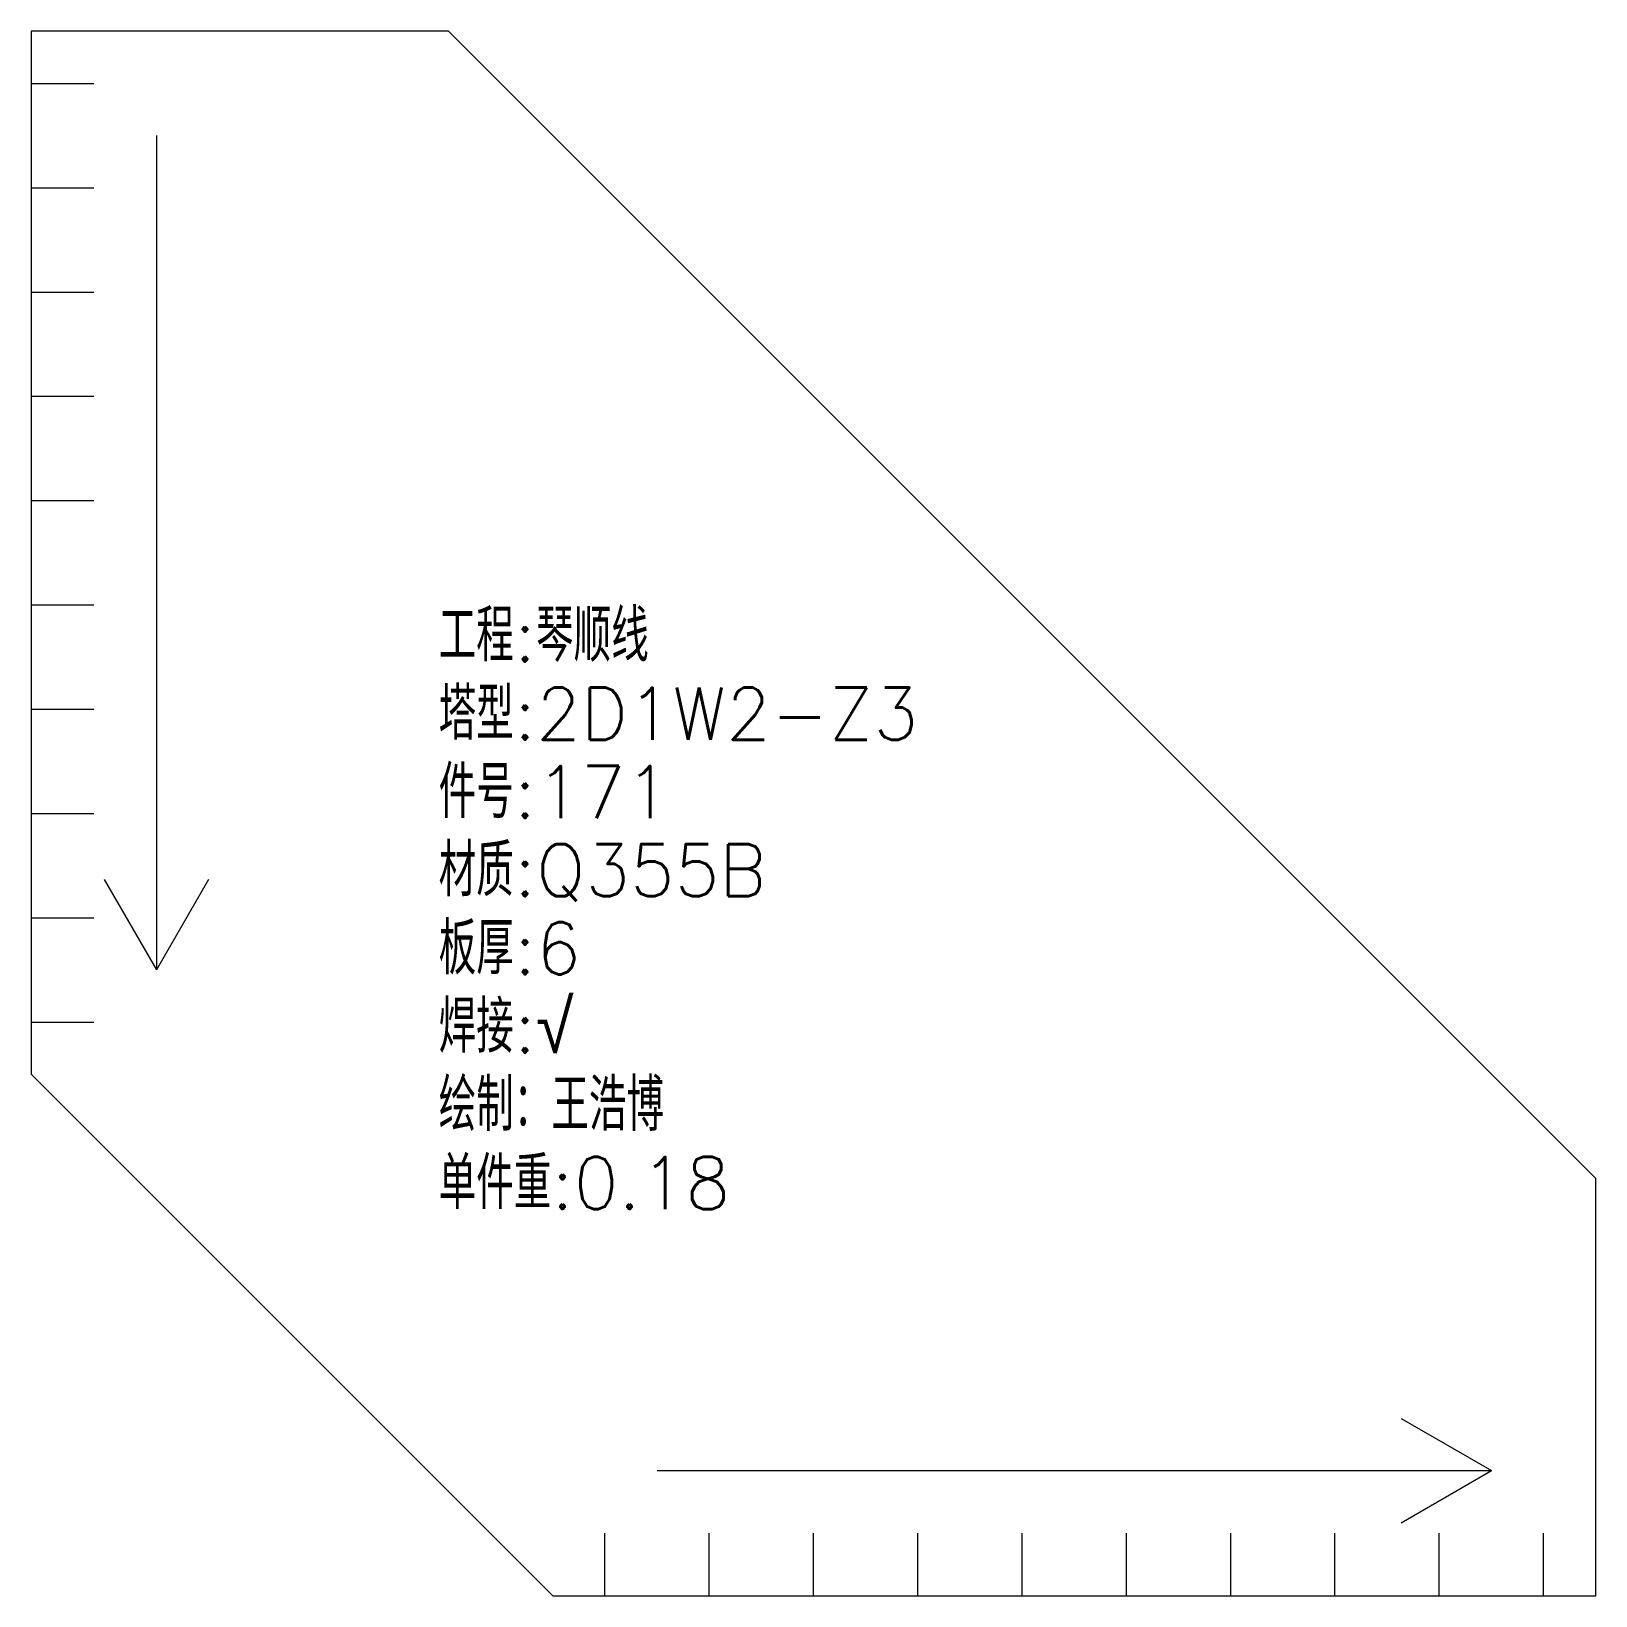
# Model space of a CAD drawing. Extents: x -580 to 8755, y 0 to 14723.
# Drawn here: x 4674.6 to 4749.6, y 12885.4 to 12960.4 of the extents above; entities that cross this region are included whole.
import ezdxf
from ezdxf.enums import TextEntityAlignment as Align

# ---------------------------------------------------------------- set-up
doc = ezdxf.new("R2010")
doc.units = 0
doc.header["$MEASUREMENT"] = 0
doc.layers.add('1', color=7, linetype='CONTINUOUS', lineweight=25)
doc.styles.get("Standard").update_dxf_attribs({"font": 'simplex.shx', "width": 0.7, "height": 3, "bigfont": 'gbhzfs.shx'})

msp = doc.modelspace()

# ---------------------------------------------------------------- linework, layer by layer
at = {"layer": '1', "color": 7, "linetype": 'Continuous', "lineweight": 18}
for p, q in [((4694.55064, 12960.38274), (4674.55064, 12960.38274)), ((4674.55064, 12960.38274), (4674.55064, 12910.38274)), ((4749.55064, 12905.38274), (4694.55064, 12960.38274)), ((4674.55064, 12910.38274), (4699.55064, 12885.38274)), ((4749.55064, 12885.38274), (4749.55064, 12905.38274)), ((4699.55064, 12885.38274), (4749.55064, 12885.38274))]:
    msp.add_line(p, q, dxfattribs=at)
at = {"layer": '1', "color": 7, "linetype": 'Continuous', "lineweight": 13}
for p, q in [((4674.55064, 12957.88274), (4677.55064, 12957.88274)), ((4680.55064, 12955.38274), (4680.55064, 12915.38274)), ((4674.55064, 12952.88274), (4677.55064, 12952.88274)), ((4674.55064, 12947.88274), (4677.55064, 12947.88274)), ((4674.55064, 12942.88274), (4677.55064, 12942.88274)), ((4674.55064, 12937.88274), (4677.55064, 12937.88274)), ((4674.55064, 12932.88274), (4677.55064, 12932.88274)), ((4674.55064, 12927.88274), (4677.55064, 12927.88274)), ((4674.55064, 12922.88274), (4677.55064, 12922.88274)), ((4678.05064, 12919.71287), (4680.55064, 12915.38274)), ((4683.05064, 12919.71287), (4680.55064, 12915.38274)), ((4674.55064, 12917.88274), (4677.55064, 12917.88274)), ((4674.55064, 12912.88274), (4677.55064, 12912.88274)), ((4740.22051, 12893.88274), (4744.55064, 12891.38274)), ((4704.55064, 12891.38274), (4744.55064, 12891.38274)), ((4740.22051, 12888.88274), (4744.55064, 12891.38274)), ((4702.05064, 12885.38274), (4702.05064, 12888.38274)), ((4707.05064, 12885.38274), (4707.05064, 12888.38274)), ((4712.05064, 12885.38274), (4712.05064, 12888.38274)), ((4717.05064, 12885.38274), (4717.05064, 12888.38274)), ((4722.05064, 12885.38274), (4722.05064, 12888.38274)), ((4727.05064, 12885.38274), (4727.05064, 12888.38274)), ((4732.05064, 12885.38274), (4732.05064, 12888.38274)), ((4737.05064, 12885.38274), (4737.05064, 12888.38274)), ((4742.05064, 12885.38274), (4742.05064, 12888.38274)), ((4747.05064, 12885.38274), (4747.05064, 12888.38274))]:
    msp.add_line(p, q, dxfattribs=at)

# ---------------------------------------------------------------- texts
at = {"layer": '1', "color": 7, "linetype": 'Continuous', "lineweight": 18}
for s, p in [('工程:琴顺线', (4694.08171, 12929.41563)), ('塔型:2D1W2-Z3', (4694.08171, 12925.66563)), ('件号:171', (4694.08171, 12921.91563)), ('材质:Q355B', (4694.08171, 12918.16563)), ('板厚:6', (4694.08171, 12914.41563)), ('焊接:√', (4694.08171, 12910.66563)), ('绘制：王浩博', (4694.08171, 12906.91563)), ('单件重:0.18', (4694.08171, 12903.16563))]:
    msp.add_text(s, height=2.5, dxfattribs=at).set_placement(p, align=Align.BOTTOM_LEFT)

doc.saveas('drawing.dxf')
